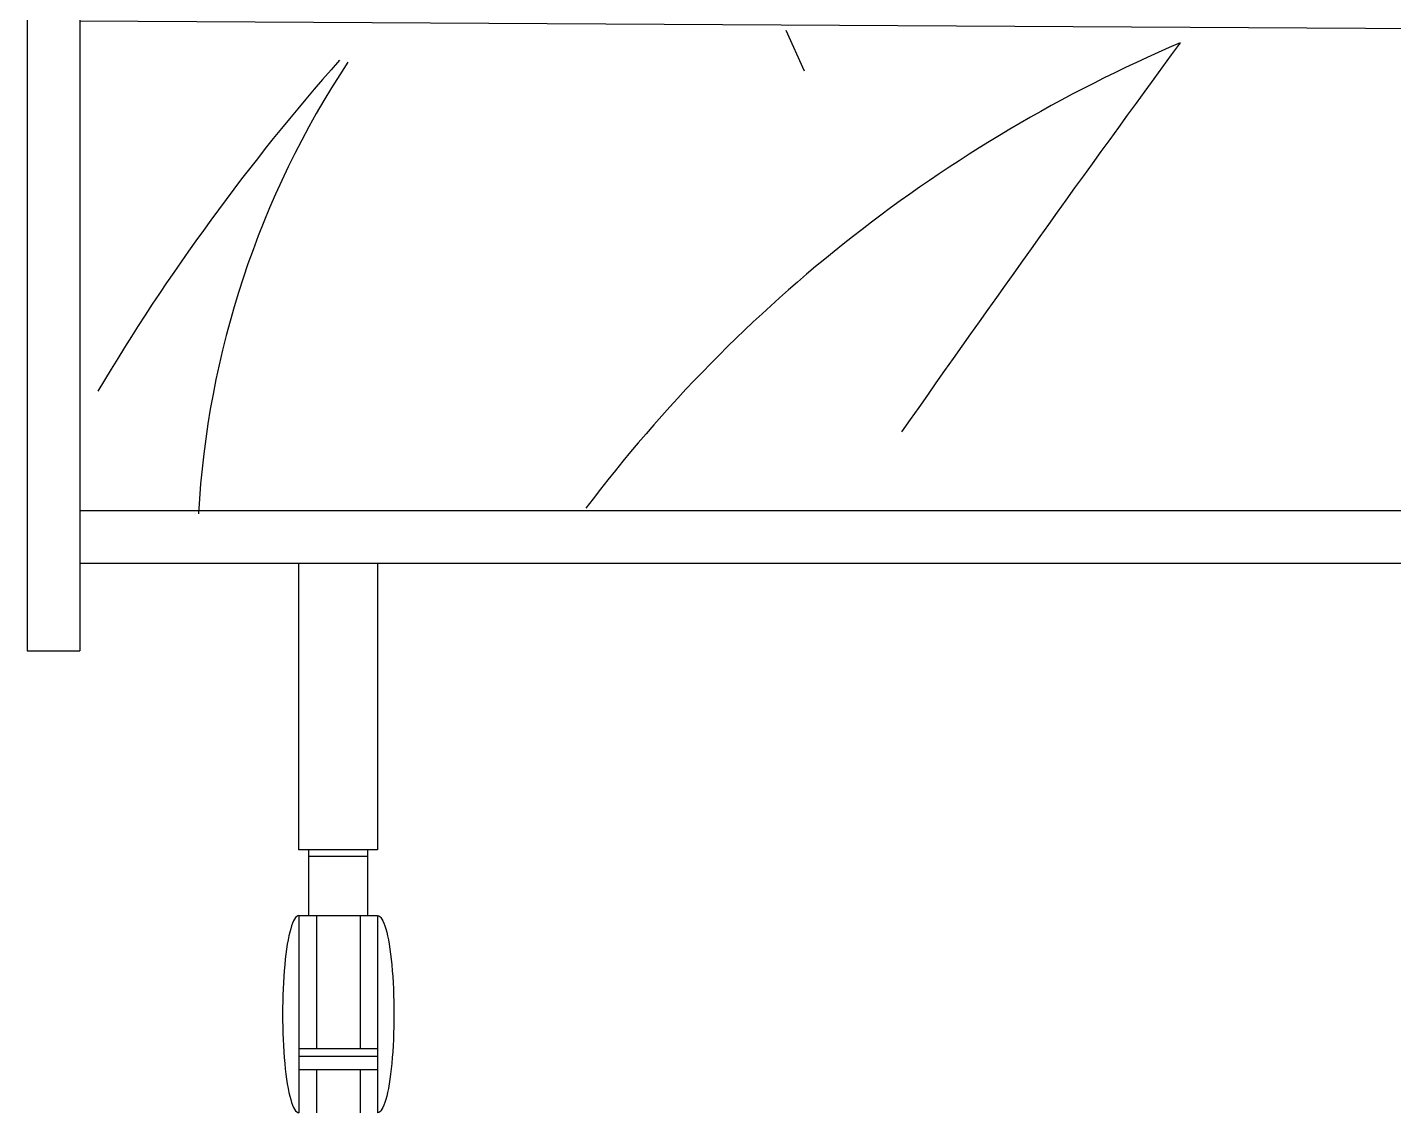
# Model space of a CAD drawing. Header units: millimetres. Extents: x 30176 to 68715, y 55479 to 72995.
# Drawn here: x 40531 to 41155, y 56892 to 57388 of the extents above; entities that cross this region are included whole.
import ezdxf

# ---------------------------------------------------------------- set-up
doc = ezdxf.new("R2010")
doc.units = ezdxf.units.MM

# ---------------------------------------------------------------- blocks, each defined once
blk = doc.blocks.new('A$C09640132')
for p, q in [((0, 786), (0, 211)), ((24, 786), (24, 211)), ((1880, 488), (24, 498.5)), ((346.42, 494.44), (354.83, 475.78)), ((24, 275), (1064.58, 275)), ((24, 251), (1067.73, 251)), ((124, 251), (160, 251)), ((124, 120), (124, 251)), ((160, 251), (160, 120)), ((0, 211), (24, 211)), ((160, 120), (124, 120)), ((155.5, 120), (128.5, 120)), ((128.5, 90), (128.5, 120)), ((155.5, 90), (155.5, 120)), ((155.5, 117), (128.5, 117)), ((124, 90), (160, 90)), ((124, 90), (124, 0)), ((132, 90), (132, 29.35)), ((152, 90), (152, 29.35)), ((160, 90), (160, 0)), ((124, 29.35), (124, 19.78)), ((124, 29.35), (160, 29.35)), ((124, 25.78), (160, 25.78)), ((160, 29.35), (160, 19.78)), ((124, 19.78), (160, 19.78)), ((132, 19.78), (132, 0)), ((152, 19.78), (152, 0))]:
    blk.add_line(p, q)
for centre, radius, start, end in [((790.82, -128.45), 671.29, 113.18461, 142.94502), ((8018.21, -5009.35), 9292.63, 143.725882, 145.073433), ((889.81, -180.87), 997.99, 138.47958, 149.24521), ((492.85, 250.67), 415.33, 146.52331, 176.85265)]:
    blk.add_arc(centre, radius, start, end)
blk.add_ellipse((124, 45), major_axis=(0, 45), ratio=0.165349, start_param=0, end_param=3.141593)
at = {"extrusion": (0, 0, -1)}
blk.add_ellipse((160, 45), major_axis=(0, 45), ratio=0.165349, start_param=0, end_param=3.141593, dxfattribs=at)

msp = doc.modelspace()

# ---------------------------------------------------------------- block references
msp.add_blockref('A$C09640132', (40530.83, 56892.04))

doc.saveas('drawing.dxf')
